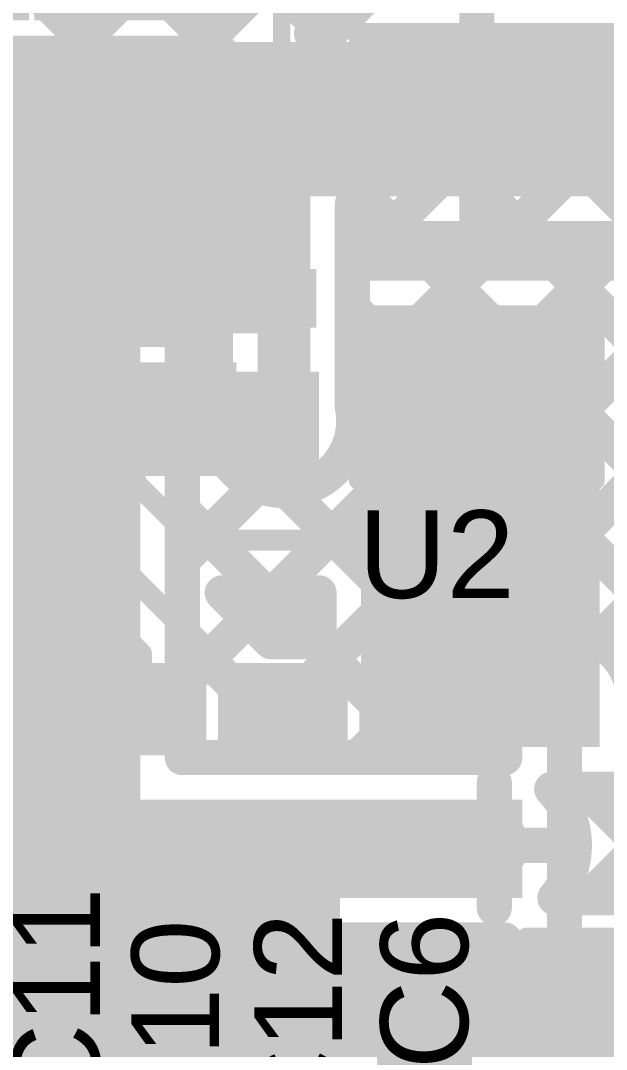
# Model space of a CAD drawing. Header units: millimetres. Extents: x 0.01 to 1.77, y 0.01 to 0.78.
# Drawn here: x 1.0619 to 1.229, y 0.1888 to 0.4821 of the extents above; entities that cross this region are included whole.
import ezdxf

# ---------------------------------------------------------------- set-up
doc = ezdxf.new("R2010")
doc.units = ezdxf.units.MM
doc.header["$MEASUREMENT"] = 0
for name, color, linetype in [('BottomLayer', 5, 'Continuous'), ('TopLayer', 1, 'Continuous'), ('TopOverlay', 2, 'Continuous'), ('TopPaste', 8, 'Continuous'), ('TopSolder', 216, 'Continuous'), ('ViaHoleLayer', 16, 'Continuous')]:
    doc.layers.add(name, color=color, linetype=linetype)
doc.styles.add('Arial', font='', dxfattribs={"height": 0.2})
doc.styles.get('Arial').set_extended_font_data('Arial')

# ---------------------------------------------------------------- blocks, each defined once
blk = doc.blocks.new('20QFN_2')
at = {"layer": 'TopLayer'}
for points in [[(-0.03287, 0.09685), (-0.02421, 0.09685), (-0.02421, 0.07244), (-0.03287, 0.07244)], [(0.02618, 0.09685), (0.03484, 0.09685), (0.03484, 0.07244), (0.02618, 0.07244)], [(-0.07717, 0.07402), (-0.05276, 0.07402), (-0.05276, 0.06378), (-0.07717, 0.06378)], [(0.05276, 0.07402), (0.07717, 0.07402), (0.07717, 0.06378), (0.05276, 0.06378)], [(-0.04035, 0.06004), (0.04035, 0.06004), (0.04035, -0.06004), (-0.04035, -0.06004)], [(-0.07717, 0.05433), (-0.05276, 0.05433), (-0.05276, 0.04409), (-0.07717, 0.04409)], [(0.05276, 0.05433), (0.07717, 0.05433), (0.07717, 0.04409), (0.05276, 0.04409)], [(-0.07717, 0.03465), (-0.05276, 0.03465), (-0.05276, 0.02441), (-0.07717, 0.02441)], [(0.05276, 0.03465), (0.07717, 0.03465), (0.07717, 0.02441), (0.05276, 0.02441)], [(-0.07717, 0.01496), (-0.05276, 0.01496), (-0.05276, 0.00472), (-0.07717, 0.00472)], [(0.05276, 0.01496), (0.07717, 0.01496), (0.07717, 0.00472), (0.05276, 0.00472)], [(-0.07717, -0.00472), (-0.05276, -0.00472), (-0.05276, -0.01496), (-0.07717, -0.01496)], [(0.05276, -0.00472), (0.07717, -0.00472), (0.07717, -0.01496), (0.05276, -0.01496)], [(-0.07717, -0.02441), (-0.05276, -0.02441), (-0.05276, -0.03465), (-0.07717, -0.03465)], [(0.05276, -0.02441), (0.07717, -0.02441), (0.07717, -0.03465), (0.05276, -0.03465)], [(-0.07717, -0.04409), (-0.05276, -0.04409), (-0.05276, -0.05433), (-0.07717, -0.05433)], [(0.05276, -0.04409), (0.07717, -0.04409), (0.07717, -0.05433), (0.05276, -0.05433)], [(-0.07717, -0.06378), (-0.05276, -0.06378), (-0.05276, -0.07402), (-0.07717, -0.07402)], [(0.05276, -0.06378), (0.07717, -0.06378), (0.07717, -0.07402), (0.05276, -0.07402)], [(-0.03287, -0.07244), (-0.02421, -0.07244), (-0.02421, -0.09685), (-0.03287, -0.09685)], [(0.02618, -0.07244), (0.03484, -0.07244), (0.03484, -0.09685), (0.02618, -0.09685)]]:
    blk.add_hatch(color=1, dxfattribs=at).paths.add_polyline_path(points)
at = {"layer": 'TopPaste'}
for points in [[(-0.03287, 0.09685), (-0.02421, 0.09685), (-0.02421, 0.07244), (-0.03287, 0.07244)], [(0.02618, 0.09685), (0.03484, 0.09685), (0.03484, 0.07244), (0.02618, 0.07244)], [(-0.07717, 0.07402), (-0.05276, 0.07402), (-0.05276, 0.06378), (-0.07717, 0.06378)], [(0.05276, 0.07402), (0.07717, 0.07402), (0.07717, 0.06378), (0.05276, 0.06378)], [(-0.04035, 0.06004), (0.04035, 0.06004), (0.04035, -0.06004), (-0.04035, -0.06004)], [(-0.07717, 0.05433), (-0.05276, 0.05433), (-0.05276, 0.04409), (-0.07717, 0.04409)], [(0.05276, 0.05433), (0.07717, 0.05433), (0.07717, 0.04409), (0.05276, 0.04409)], [(-0.07717, 0.03465), (-0.05276, 0.03465), (-0.05276, 0.02441), (-0.07717, 0.02441)], [(0.05276, 0.03465), (0.07717, 0.03465), (0.07717, 0.02441), (0.05276, 0.02441)], [(-0.07717, 0.01496), (-0.05276, 0.01496), (-0.05276, 0.00472), (-0.07717, 0.00472)], [(0.05276, 0.01496), (0.07717, 0.01496), (0.07717, 0.00472), (0.05276, 0.00472)], [(-0.07717, -0.00472), (-0.05276, -0.00472), (-0.05276, -0.01496), (-0.07717, -0.01496)], [(0.05276, -0.00472), (0.07717, -0.00472), (0.07717, -0.01496), (0.05276, -0.01496)], [(-0.07717, -0.02441), (-0.05276, -0.02441), (-0.05276, -0.03465), (-0.07717, -0.03465)], [(0.05276, -0.02441), (0.07717, -0.02441), (0.07717, -0.03465), (0.05276, -0.03465)], [(-0.07717, -0.04409), (-0.05276, -0.04409), (-0.05276, -0.05433), (-0.07717, -0.05433)], [(0.05276, -0.04409), (0.07717, -0.04409), (0.07717, -0.05433), (0.05276, -0.05433)], [(-0.07717, -0.06378), (-0.05276, -0.06378), (-0.05276, -0.07402), (-0.07717, -0.07402)], [(0.05276, -0.06378), (0.07717, -0.06378), (0.07717, -0.07402), (0.05276, -0.07402)], [(-0.03287, -0.07244), (-0.02421, -0.07244), (-0.02421, -0.09685), (-0.03287, -0.09685)], [(0.02618, -0.07244), (0.03484, -0.07244), (0.03484, -0.09685), (0.02618, -0.09685)]]:
    blk.add_hatch(color=8, dxfattribs=at).paths.add_polyline_path(points)
at = {"layer": 'TopSolder'}
for points in [[(-0.03687, 0.10085), (-0.02021, 0.10085), (-0.02021, 0.06844), (-0.03687, 0.06844)], [(0.02218, 0.10085), (0.03884, 0.10085), (0.03884, 0.06844), (0.02218, 0.06844)], [(-0.08117, 0.07802), (-0.04876, 0.07802), (-0.04876, 0.05978), (-0.08117, 0.05978)], [(0.04876, 0.07802), (0.08117, 0.07802), (0.08117, 0.05978), (0.04876, 0.05978)], [(-0.04435, 0.06404), (0.04435, 0.06404), (0.04435, -0.06404), (-0.04435, -0.06404)], [(-0.08117, 0.05833), (-0.04876, 0.05833), (-0.04876, 0.04009), (-0.08117, 0.04009)], [(0.04876, 0.05833), (0.08117, 0.05833), (0.08117, 0.04009), (0.04876, 0.04009)], [(-0.08117, 0.03865), (-0.04876, 0.03865), (-0.04876, 0.02041), (-0.08117, 0.02041)], [(0.04876, 0.03865), (0.08117, 0.03865), (0.08117, 0.02041), (0.04876, 0.02041)], [(-0.08117, 0.01896), (-0.04876, 0.01896), (-0.04876, 0.00072), (-0.08117, 0.00072)], [(0.04876, 0.01896), (0.08117, 0.01896), (0.08117, 0.00072), (0.04876, 0.00072)], [(-0.08117, -0.00072), (-0.04876, -0.00072), (-0.04876, -0.01896), (-0.08117, -0.01896)], [(0.04876, -0.00072), (0.08117, -0.00072), (0.08117, -0.01896), (0.04876, -0.01896)], [(-0.08117, -0.02041), (-0.04876, -0.02041), (-0.04876, -0.03865), (-0.08117, -0.03865)], [(0.04876, -0.02041), (0.08117, -0.02041), (0.08117, -0.03865), (0.04876, -0.03865)], [(-0.08117, -0.04009), (-0.04876, -0.04009), (-0.04876, -0.05833), (-0.08117, -0.05833)], [(0.04876, -0.04009), (0.08117, -0.04009), (0.08117, -0.05833), (0.04876, -0.05833)], [(-0.08117, -0.05978), (-0.04876, -0.05978), (-0.04876, -0.07802), (-0.08117, -0.07802)], [(0.04876, -0.05978), (0.08117, -0.05978), (0.08117, -0.07802), (0.04876, -0.07802)], [(-0.03687, -0.06844), (-0.02021, -0.06844), (-0.02021, -0.10085), (-0.03687, -0.10085)], [(0.02218, -0.06844), (0.03884, -0.06844), (0.03884, -0.10085), (0.02218, -0.10085)]]:
    blk.add_hatch(color=216, dxfattribs=at).paths.add_polyline_path(points)
at = {"layer": 'TopOverlay'}
for points, const_width in [([(-0.042, 0.1, 1), (-0.048, 0.1, 1)], 0.005), ([(-0.04925, 0.1, 1), (-0.04675, 0.1, 1)], 0.0025), ([(-0.04325, 0.1, 1), (-0.04075, 0.1, 1)], 0.0025), ([(-0.07125, 0.091, 1), (-0.06875, 0.091, 1)], 0.0025), ([(-0.07125, 0.091, 1), (-0.06875, 0.091, 1)], 0.0025), ([(-0.04325, 0.091, 1), (-0.04075, 0.091, 1)], 0.0025), ([(0.04275, 0.091, 1), (0.04525, 0.091, 1)], 0.0025), ([(0.07075, 0.091, 1), (0.07325, 0.091, 1)], 0.0025), ([(0.07075, 0.091, 1), (0.07325, 0.091, 1)], 0.0025), ([(-0.07125, 0.082, 1), (-0.06875, 0.082, 1)], 0.0025), ([(0.07075, 0.082, 1), (0.07325, 0.082, 1)], 0.0025), ([(-0.07125, -0.082, 1), (-0.06875, -0.082, 1)], 0.0025), ([(0.07075, -0.082, 1), (0.07325, -0.082, 1)], 0.0025), ([(-0.07125, -0.091, 1), (-0.06875, -0.091, 1)], 0.0025), ([(-0.07125, -0.091, 1), (-0.06875, -0.091, 1)], 0.0025), ([(-0.04325, -0.091, 1), (-0.04075, -0.091, 1)], 0.0025), ([(0.04275, -0.091, 1), (0.04525, -0.091, 1)], 0.0025), ([(0.07075, -0.091, 1), (0.07325, -0.091, 1)], 0.0025), ([(0.07075, -0.091, 1), (0.07325, -0.091, 1)], 0.0025)]:
    blk.add_lwpolyline(points, format="xyb", close=True, dxfattribs=dict(at, const_width=const_width))
at = {"layer": 'TopOverlay', "const_width": 0.005}
for points in [[(-0.042, 0.091), (-0.07, 0.091)], [(-0.07, 0.082), (-0.07, 0.091)], [(0.072, 0.091), (0.044, 0.091)], [(0.072, 0.082), (0.072, 0.091)], [(-0.07, -0.091), (-0.07, -0.082)], [(0.072, -0.091), (0.072, -0.082)], [(-0.042, -0.091), (-0.07, -0.091)], [(0.072, -0.091), (0.044, -0.091)]]:
    blk.add_lwpolyline(points, dxfattribs=at)
blk = doc.blocks.new('C___0603_41')
at = {"layer": 'TopLayer'}
for points in [[(-0.015, 0.0175), (-0.015, -0.0175), (-0.045, -0.0175), (-0.045, 0.0175)], [(0.045, 0.0175), (0.045, -0.0175), (0.015, -0.0175), (0.015, 0.0175)]]:
    blk.add_hatch(color=1, dxfattribs=at).paths.add_polyline_path(points)
at = {"layer": 'TopPaste'}
for points in [[(-0.015, 0.0175), (-0.015, -0.0175), (-0.045, -0.0175), (-0.045, 0.0175)], [(0.045, 0.0175), (0.045, -0.0175), (0.015, -0.0175), (0.015, 0.0175)]]:
    blk.add_hatch(color=8, dxfattribs=at).paths.add_polyline_path(points)
at = {"layer": 'TopSolder'}
for points in [[(-0.01264, 0.01986), (-0.01264, -0.01986), (-0.04736, -0.01986), (-0.04736, 0.01986)], [(0.04736, 0.01986), (0.04736, -0.01986), (0.01264, -0.01986), (0.01264, 0.01986)]]:
    blk.add_hatch(color=216, dxfattribs=at).paths.add_polyline_path(points)
at = {"layer": 'TopOverlay', "const_width": 0.005}
for points in [[(-0.049, 0.021), (-0.018, 0.021)], [(-0.049, -0.021), (-0.049, 0.021)], [(0.018, 0.021), (0.049, 0.021)], [(0.049, -0.021), (0.049, 0.021)], [(-0.049, -0.021), (-0.018, -0.021)], [(0.018, -0.021), (0.049, -0.021)]]:
    blk.add_lwpolyline(points, dxfattribs=at)
at = {"layer": 'TopOverlay', "const_width": 0.0025}
for points in [[(-0.05025, 0.021, 1), (-0.04775, 0.021, 1)], [(-0.05025, 0.021, 1), (-0.04775, 0.021, 1)], [(-0.01925, 0.021, 1), (-0.01675, 0.021, 1)], [(0.01675, 0.021, 1), (0.01925, 0.021, 1)], [(0.04775, 0.021, 1), (0.05025, 0.021, 1)], [(0.04775, 0.021, 1), (0.05025, 0.021, 1)], [(-0.05025, -0.021, 1), (-0.04775, -0.021, 1)], [(-0.05025, -0.021, 1), (-0.04775, -0.021, 1)], [(-0.01925, -0.021, 1), (-0.01675, -0.021, 1)], [(0.01675, -0.021, 1), (0.01925, -0.021, 1)], [(0.04775, -0.021, 1), (0.05025, -0.021, 1)], [(0.04775, -0.021, 1), (0.05025, -0.021, 1)]]:
    blk.add_lwpolyline(points, format="xyb", close=True, dxfattribs=at)
blk = doc.blocks.new('C__0402_50')
at = {"layer": 'TopLayer'}
for points in [[(-0.0275, -0.0125), (-0.0275, 0.0125), (-0.0095, 0.0125), (-0.0095, -0.0125)], [(0.0095, -0.0125), (0.0095, 0.0125), (0.0275, 0.0125), (0.0275, -0.0125)]]:
    blk.add_hatch(color=1, dxfattribs=at).paths.add_polyline_path(points)
at = {"layer": 'TopPaste'}
for points in [[(-0.0275, -0.0125), (-0.0275, 0.0125), (-0.0095, 0.0125), (-0.0095, -0.0125)], [(0.0095, -0.0125), (0.0095, 0.0125), (0.0275, 0.0125), (0.0275, -0.0125)]]:
    blk.add_hatch(color=8, dxfattribs=at).paths.add_polyline_path(points)
at = {"layer": 'TopSolder'}
for points in [[(-0.02986, -0.01486), (-0.02986, 0.01486), (-0.00714, 0.01486), (-0.00714, -0.01486)], [(0.00714, -0.01486), (0.00714, 0.01486), (0.02986, 0.01486), (0.02986, -0.01486)]]:
    blk.add_hatch(color=216, dxfattribs=at).paths.add_polyline_path(points)
at = {"layer": 'TopOverlay', "const_width": 0.005}
for points in [[(-0.031, 0.016), (-0.011, 0.016)], [(-0.031, 0.016), (-0.031, -0.016)], [(0.011, 0.016), (0.031, 0.016)], [(0.031, 0.016), (0.031, -0.016)], [(-0.031, -0.016), (-0.011, -0.016)], [(0.011, -0.016), (0.031, -0.016)]]:
    blk.add_lwpolyline(points, dxfattribs=at)
at = {"layer": 'TopOverlay', "const_width": 0.0025}
for points in [[(-0.03225, 0.016, 1), (-0.02975, 0.016, 1)], [(-0.03225, 0.016, 1), (-0.02975, 0.016, 1)], [(-0.01225, 0.016, 1), (-0.00975, 0.016, 1)], [(0.00975, 0.016, 1), (0.01225, 0.016, 1)], [(0.02975, 0.016, 1), (0.03225, 0.016, 1)], [(0.02975, 0.016, 1), (0.03225, 0.016, 1)], [(-0.03225, -0.016, 1), (-0.02975, -0.016, 1)], [(-0.03225, -0.016, 1), (-0.02975, -0.016, 1)], [(-0.01225, -0.016, 1), (-0.00975, -0.016, 1)], [(0.00975, -0.016, 1), (0.01225, -0.016, 1)], [(0.02975, -0.016, 1), (0.03225, -0.016, 1)], [(0.02975, -0.016, 1), (0.03225, -0.016, 1)]]:
    blk.add_lwpolyline(points, format="xyb", close=True, dxfattribs=at)
blk = doc.blocks.new('C__0402_51')
at = {"layer": 'TopLayer'}
for points in [[(-0.0275, -0.0125), (-0.0275, 0.0125), (-0.0095, 0.0125), (-0.0095, -0.0125)], [(0.0095, -0.0125), (0.0095, 0.0125), (0.0275, 0.0125), (0.0275, -0.0125)]]:
    blk.add_hatch(color=1, dxfattribs=at).paths.add_polyline_path(points)
at = {"layer": 'TopPaste'}
for points in [[(-0.0275, -0.0125), (-0.0275, 0.0125), (-0.0095, 0.0125), (-0.0095, -0.0125)], [(0.0095, -0.0125), (0.0095, 0.0125), (0.0275, 0.0125), (0.0275, -0.0125)]]:
    blk.add_hatch(color=8, dxfattribs=at).paths.add_polyline_path(points)
at = {"layer": 'TopSolder'}
for points in [[(-0.02986, -0.01486), (-0.02986, 0.01486), (-0.00714, 0.01486), (-0.00714, -0.01486)], [(0.00714, -0.01486), (0.00714, 0.01486), (0.02986, 0.01486), (0.02986, -0.01486)]]:
    blk.add_hatch(color=216, dxfattribs=at).paths.add_polyline_path(points)
at = {"layer": 'TopOverlay', "const_width": 0.005}
for points in [[(-0.031, 0.016), (-0.011, 0.016)], [(-0.031, 0.016), (-0.031, -0.016)], [(0.011, 0.016), (0.031, 0.016)], [(0.031, 0.016), (0.031, -0.016)], [(-0.031, -0.016), (-0.011, -0.016)], [(0.011, -0.016), (0.031, -0.016)]]:
    blk.add_lwpolyline(points, dxfattribs=at)
at = {"layer": 'TopOverlay', "const_width": 0.0025}
for points in [[(-0.03225, 0.016, 1), (-0.02975, 0.016, 1)], [(-0.03225, 0.016, 1), (-0.02975, 0.016, 1)], [(-0.01225, 0.016, 1), (-0.00975, 0.016, 1)], [(0.00975, 0.016, 1), (0.01225, 0.016, 1)], [(0.02975, 0.016, 1), (0.03225, 0.016, 1)], [(0.02975, 0.016, 1), (0.03225, 0.016, 1)], [(-0.03225, -0.016, 1), (-0.02975, -0.016, 1)], [(-0.03225, -0.016, 1), (-0.02975, -0.016, 1)], [(-0.01225, -0.016, 1), (-0.00975, -0.016, 1)], [(0.00975, -0.016, 1), (0.01225, -0.016, 1)], [(0.02975, -0.016, 1), (0.03225, -0.016, 1)], [(0.02975, -0.016, 1), (0.03225, -0.016, 1)]]:
    blk.add_lwpolyline(points, format="xyb", close=True, dxfattribs=at)
blk = doc.blocks.new('C__0402_52')
at = {"layer": 'TopLayer'}
for points in [[(-0.0275, -0.0125), (-0.0275, 0.0125), (-0.0095, 0.0125), (-0.0095, -0.0125)], [(0.0095, -0.0125), (0.0095, 0.0125), (0.0275, 0.0125), (0.0275, -0.0125)]]:
    blk.add_hatch(color=1, dxfattribs=at).paths.add_polyline_path(points)
at = {"layer": 'TopPaste'}
for points in [[(-0.0275, -0.0125), (-0.0275, 0.0125), (-0.0095, 0.0125), (-0.0095, -0.0125)], [(0.0095, -0.0125), (0.0095, 0.0125), (0.0275, 0.0125), (0.0275, -0.0125)]]:
    blk.add_hatch(color=8, dxfattribs=at).paths.add_polyline_path(points)
at = {"layer": 'TopSolder'}
for points in [[(-0.02986, -0.01486), (-0.02986, 0.01486), (-0.00714, 0.01486), (-0.00714, -0.01486)], [(0.00714, -0.01486), (0.00714, 0.01486), (0.02986, 0.01486), (0.02986, -0.01486)]]:
    blk.add_hatch(color=216, dxfattribs=at).paths.add_polyline_path(points)
at = {"layer": 'TopOverlay', "const_width": 0.005}
for points in [[(-0.031, 0.016), (-0.011, 0.016)], [(-0.031, 0.016), (-0.031, -0.016)], [(0.011, 0.016), (0.031, 0.016)], [(0.031, 0.016), (0.031, -0.016)], [(-0.031, -0.016), (-0.011, -0.016)], [(0.011, -0.016), (0.031, -0.016)]]:
    blk.add_lwpolyline(points, dxfattribs=at)
at = {"layer": 'TopOverlay', "const_width": 0.0025}
for points in [[(-0.03225, 0.016, 1), (-0.02975, 0.016, 1)], [(-0.03225, 0.016, 1), (-0.02975, 0.016, 1)], [(-0.01225, 0.016, 1), (-0.00975, 0.016, 1)], [(0.00975, 0.016, 1), (0.01225, 0.016, 1)], [(0.02975, 0.016, 1), (0.03225, 0.016, 1)], [(0.02975, 0.016, 1), (0.03225, 0.016, 1)], [(-0.03225, -0.016, 1), (-0.02975, -0.016, 1)], [(-0.03225, -0.016, 1), (-0.02975, -0.016, 1)], [(-0.01225, -0.016, 1), (-0.00975, -0.016, 1)], [(0.00975, -0.016, 1), (0.01225, -0.016, 1)], [(0.02975, -0.016, 1), (0.03225, -0.016, 1)], [(0.02975, -0.016, 1), (0.03225, -0.016, 1)]]:
    blk.add_lwpolyline(points, format="xyb", close=True, dxfattribs=at)
blk = doc.blocks.new('C__0805_54')
at = {"layer": 'TopLayer'}
for points in [[(-0.06, 0.03), (-0.02, 0.03), (-0.02, -0.03), (-0.06, -0.03)], [(0.02, 0.03), (0.06, 0.03), (0.06, -0.03), (0.02, -0.03)]]:
    blk.add_hatch(color=1, dxfattribs=at).paths.add_polyline_path(points)
at = {"layer": 'TopPaste'}
for points in [[(-0.06, 0.03), (-0.02, 0.03), (-0.02, -0.03), (-0.06, -0.03)], [(0.02, 0.03), (0.06, 0.03), (0.06, -0.03), (0.02, -0.03)]]:
    blk.add_hatch(color=8, dxfattribs=at).paths.add_polyline_path(points)
at = {"layer": 'TopSolder'}
for points in [[(-0.06276, 0.03276), (-0.01724, 0.03276), (-0.01724, -0.03276), (-0.06276, -0.03276)], [(0.01724, 0.03276), (0.06276, 0.03276), (0.06276, -0.03276), (0.01724, -0.03276)]]:
    blk.add_hatch(color=216, dxfattribs=at).paths.add_polyline_path(points)
at = {"layer": 'TopOverlay', "const_width": 0.005}
for points in [[(-0.064, 0.034), (-0.024, 0.034)], [(-0.064, 0.034), (-0.064, -0.034)], [(0.024, 0.034), (0.064, 0.034)], [(0.064, 0.034), (0.064, -0.034)], [(-0.064, -0.034), (-0.024, -0.034)], [(0.024, -0.034), (0.064, -0.034)]]:
    blk.add_lwpolyline(points, dxfattribs=at)
at = {"layer": 'TopOverlay', "const_width": 0.0025}
for points in [[(-0.06525, 0.034, 1), (-0.06275, 0.034, 1)], [(-0.06525, 0.034, 1), (-0.06275, 0.034, 1)], [(-0.02525, 0.034, 1), (-0.02275, 0.034, 1)], [(0.02275, 0.034, 1), (0.02525, 0.034, 1)], [(0.06275, 0.034, 1), (0.06525, 0.034, 1)], [(0.06275, 0.034, 1), (0.06525, 0.034, 1)], [(-0.06525, -0.034, 1), (-0.06275, -0.034, 1)], [(-0.06525, -0.034, 1), (-0.06275, -0.034, 1)], [(-0.02525, -0.034, 1), (-0.02275, -0.034, 1)], [(0.02275, -0.034, 1), (0.02525, -0.034, 1)], [(0.06275, -0.034, 1), (0.06525, -0.034, 1)], [(0.06275, -0.034, 1), (0.06525, -0.034, 1)]]:
    blk.add_lwpolyline(points, format="xyb", close=True, dxfattribs=at)
blk = doc.blocks.new('C__0402_56')
at = {"layer": 'TopLayer'}
for points in [[(-0.0275, -0.0125), (-0.0275, 0.0125), (-0.0095, 0.0125), (-0.0095, -0.0125)], [(0.0095, -0.0125), (0.0095, 0.0125), (0.0275, 0.0125), (0.0275, -0.0125)]]:
    blk.add_hatch(color=1, dxfattribs=at).paths.add_polyline_path(points)
at = {"layer": 'TopPaste'}
for points in [[(-0.0275, -0.0125), (-0.0275, 0.0125), (-0.0095, 0.0125), (-0.0095, -0.0125)], [(0.0095, -0.0125), (0.0095, 0.0125), (0.0275, 0.0125), (0.0275, -0.0125)]]:
    blk.add_hatch(color=8, dxfattribs=at).paths.add_polyline_path(points)
at = {"layer": 'TopSolder'}
for points in [[(-0.02986, -0.01486), (-0.02986, 0.01486), (-0.00714, 0.01486), (-0.00714, -0.01486)], [(0.00714, -0.01486), (0.00714, 0.01486), (0.02986, 0.01486), (0.02986, -0.01486)]]:
    blk.add_hatch(color=216, dxfattribs=at).paths.add_polyline_path(points)
at = {"layer": 'TopOverlay', "const_width": 0.005}
for points in [[(-0.011, 0.016), (-0.031, 0.016)], [(-0.031, -0.016), (-0.031, 0.016)], [(0.031, 0.016), (0.011, 0.016)], [(0.031, -0.016), (0.031, 0.016)], [(-0.011, -0.016), (-0.031, -0.016)], [(0.031, -0.016), (0.011, -0.016)]]:
    blk.add_lwpolyline(points, dxfattribs=at)
at = {"layer": 'TopOverlay', "const_width": 0.0025}
for points in [[(-0.03225, 0.016, 1), (-0.02975, 0.016, 1)], [(-0.03225, 0.016, 1), (-0.02975, 0.016, 1)], [(-0.01225, 0.016, 1), (-0.00975, 0.016, 1)], [(0.00975, 0.016, 1), (0.01225, 0.016, 1)], [(0.02975, 0.016, 1), (0.03225, 0.016, 1)], [(0.02975, 0.016, 1), (0.03225, 0.016, 1)], [(-0.03225, -0.016, 1), (-0.02975, -0.016, 1)], [(-0.03225, -0.016, 1), (-0.02975, -0.016, 1)], [(-0.01225, -0.016, 1), (-0.00975, -0.016, 1)], [(0.00975, -0.016, 1), (0.01225, -0.016, 1)], [(0.02975, -0.016, 1), (0.03225, -0.016, 1)], [(0.02975, -0.016, 1), (0.03225, -0.016, 1)]]:
    blk.add_lwpolyline(points, format="xyb", close=True, dxfattribs=at)

msp = doc.modelspace()

# ---------------------------------------------------------------- hatches: boundary and pattern name
at = {"layer": 'BottomLayer'}
h = msp.add_hatch(color=5, dxfattribs=at)
edge = h.paths.add_edge_path()
edge.add_arc((1.076, 0.419), 0.01181, 0, 360)
h = msp.add_hatch(color=5, dxfattribs=at)
edge = h.paths.add_edge_path()
edge.add_arc((1.137, 0.368), 0.00787, 0, 360)
h = msp.add_hatch(color=5, dxfattribs=at)
edge = h.paths.add_edge_path()
edge.add_arc((1.217, 0.288), 0.00787, 0, 360)
msp.add_hatch(color=5, dxfattribs=at).paths.add_polyline_path([(0.986, 0.232), (1.205, 0.232), (1.205, 0.26), (0.986, 0.26)])
h = msp.add_hatch(color=5, dxfattribs=at)
edge = h.paths.add_edge_path()
edge.add_arc((1.197, 0.247), 0.00787, 0, 360)
at = {"layer": 'TopLayer'}
for points in [[(0.941, 0.393), (1.144, 0.393), (1.144, 0.476), (0.941, 0.476)], [(1.135, 0.432), (1.232, 0.432), (1.232, 0.476), (1.135, 0.476)], [(1.159, 0.275), (1.227, 0.275), (1.227, 0.401), (1.159, 0.401)], [(1.109, 0.353), (1.147, 0.353), (1.147, 0.382), (1.109, 0.382)], [(1.153, 0.161), (1.153, 0.26), (1.04167, 0.26), (1.04167, 0.161)], [(1.161, 0.237), (1.178, 0.237), (1.178, 0.257), (1.161, 0.257)], [(1.147, 0.161), (1.243, 0.161), (1.243, 0.22), (1.147, 0.22)]]:
    msp.add_hatch(color=1, dxfattribs=at).paths.add_polyline_path(points)
h = msp.add_hatch(color=1, dxfattribs=at)
edge = h.paths.add_edge_path()
edge.add_arc((1.076, 0.419), 0.01181, 0, 360)
h = msp.add_hatch(color=1, dxfattribs=at)
edge = h.paths.add_edge_path()
edge.add_arc((1.137, 0.368), 0.00787, 0, 360)
h = msp.add_hatch(color=1, dxfattribs=at)
edge = h.paths.add_edge_path()
edge.add_arc((1.217, 0.288), 0.00787, 0, 360)
h = msp.add_hatch(color=1, dxfattribs=at)
edge = h.paths.add_edge_path()
edge.add_arc((1.197, 0.247), 0.00787, 0, 360)
at = {"layer": 'ViaHoleLayer'}
h = msp.add_hatch(color=16, dxfattribs=at)
edge = h.paths.add_edge_path()
edge.add_arc((1.076, 0.419), 0.00591, 0, 360)
h = msp.add_hatch(color=16, dxfattribs=at)
edge = h.paths.add_edge_path()
edge.add_arc((1.137, 0.368), 0.00591, 0, 360)
h = msp.add_hatch(color=16, dxfattribs=at)
edge = h.paths.add_edge_path()
edge.add_arc((1.217, 0.288), 0.00591, 0, 360)
h = msp.add_hatch(color=16, dxfattribs=at)
edge = h.paths.add_edge_path()
edge.add_arc((1.197, 0.247), 0.00591, 0, 360)

# ---------------------------------------------------------------- linework, layer by layer
at = {"layer": 'BottomLayer'}
for points, const_width in [([(0.97069, 0.55063), (1.07075, 0.45057)], 0.01), ([(0.78024, 0.1772), (1.13205, 0.529)], 0.01), ([(1.02768, 0.529), (1.11753, 0.43914)], 0.01), ([(1.06303, 0.529), (1.13173, 0.4603)], 0.01), ([(1.08733, 0.44893), (1.16738, 0.52898)], 0.01), ([(1.09839, 0.529), (1.1494, 0.47798)], 0.01), ([(1.12321, 0.45179), (1.15921, 0.48779)], 0.01), ([(1.137, 0.438), (1.173, 0.474)], 0.015), ([(1.173, 0.474), (1.271, 0.474)], 0.015), ([(1.1565, 0.42992), (1.18108, 0.4545)], 0.01), ([(1.1565, 0.41203), (1.19897, 0.4545)], 0.01), ([(1.1565, 0.37668), (1.23432, 0.4545)], 0.01), ([(1.18108, 0.4545), (1.24634, 0.4545)], 0.01), ([(1.20824, 0.4545), (1.24721, 0.41553)], 0.01), ([(1.17698, 0.4504), (1.24147, 0.38591)], 0.01), ([(1.1054, 0.43164), (1.11883, 0.44507)], 0.01), ([(1.108, 0.29282), (1.25689, 0.44171)], 0.01), ([(1.1175, 0.37184), (1.1175, 0.438)], 0.01), ([(1.137, 0.368), (1.137, 0.438)], 0.015), ([(1.076, 0.252), (1.076, 0.419)], 0.04), ([(1.1593, 0.43273), (1.24147, 0.35056)], 0.01), ([(1.1565, 0.37184), (1.1565, 0.42992)], 0.01), ([(1.108, 0.272), (1.108, 0.419)], 0.01), ([(1.108, 0.41332), (1.1175, 0.40382)], 0.01), ([(1.108, 0.39889), (1.1175, 0.40839)], 0.01), ([(1.1565, 0.40018), (1.318, 0.23868)], 0.01), ([(1.12253, 0.272), (1.24147, 0.39094)], 0.01), ([(1.108, 0.37797), (1.11714, 0.36882)], 0.01), ([(1.108, 0.36353), (1.1175, 0.37303)], 0.01), ([(1.1566, 0.36472), (1.21372, 0.3076)], 0.01), ([(1.15789, 0.272), (1.24147, 0.35558)], 0.01), ([(1.108, 0.32818), (1.12944, 0.34962)], 0.01), ([(1.13782, 0.34814), (1.19714, 0.28882)], 0.01), ([(1.108, 0.34261), (1.17861, 0.272)], 0.01), ([(1.22663, 0.30539), (1.25372, 0.33247)], 0.01), ([(1.108, 0.30725), (1.14325, 0.272)], 0.01), ([(1.217, 0.199), (1.217, 0.288)], 0.01), ([(1.19324, 0.272), (1.19961, 0.27837)], 0.01), ([(1.2, 0.272), (1.2, 0.27771)], 0.01), ([(1.108, 0.272), (1.2, 0.272)], 0.01), ([(1.197, 0.247), (1.197, 0.26487)], 0.01), ([(1.197, 0.22913), (1.197, 0.247)], 0.01), ([(0.974, 0.22), (1.076, 0.22)], 0.01), ([(1.04453, 0.194), (1.07053, 0.22)], 0.01), ([(1.05383, 0.22), (1.07983, 0.194)], 0.01), ([(1.076, 0.22), (1.2, 0.22)], 0.01), ([(1.07989, 0.194), (1.10589, 0.22)], 0.01), ([(1.08919, 0.22), (1.11519, 0.194)], 0.01), ([(1.11524, 0.194), (1.14124, 0.22)], 0.01), ([(1.12454, 0.22), (1.15054, 0.194)], 0.01), ([(1.1506, 0.194), (1.1766, 0.22)], 0.01), ([(1.1599, 0.22), (1.1859, 0.194)], 0.01), ([(1.19525, 0.22), (1.2, 0.21525)], 0.01), ([(1.2, 0.20604), (1.2, 0.22)], 0.01), ([(1.18595, 0.194), (1.2, 0.20805)], 0.01), ([(1.18796, 0.194), (1.2, 0.20604)], 0.01), ([(1.195, 0.177), (1.217, 0.199)], 0.01), ([(0.98567, 0.194), (1.18796, 0.194)], 0.01)]:
    msp.add_lwpolyline(points, dxfattribs=dict(at, const_width=const_width))
for points, const_width in [([(1.1469, 0.47798, 1), (1.1519, 0.47798, 1)], 0.005), ([(1.16925, 0.474, 1), (1.17675, 0.474, 1)], 0.0075), ([(1.16925, 0.474, 1), (1.17675, 0.474, 1)], 0.0075), ([(1.12923, 0.4603, 1), (1.13423, 0.4603, 1)], 0.005), ([(1.17858, 0.4545, 1), (1.18358, 0.4545, 1)], 0.005), ([(1.17858, 0.4545, 1), (1.18358, 0.4545, 1)], 0.005), ([(1.19647, 0.4545, 1), (1.20147, 0.4545, 1)], 0.005), ([(1.20574, 0.4545, 1), (1.21074, 0.4545, 1)], 0.005), ([(1.06825, 0.45057, 1), (1.07325, 0.45057, 1)], 0.005), ([(1.12071, 0.45179, 1), (1.12571, 0.45179, 1)], 0.005), ([(1.12071, 0.45179, 1), (1.12571, 0.45179, 1)], 0.005), ([(1.12071, 0.45179, 1), (1.12571, 0.45179, 1)], 0.005), ([(1.17448, 0.4504, 1), (1.17948, 0.4504, 1)], 0.005), ([(1.08483, 0.44893, 1), (1.08983, 0.44893, 1)], 0.005), ([(1.11633, 0.44507, 1), (1.12133, 0.44507, 1)], 0.005), ([(1.115, 0.438, 1), (1.12, 0.438, 1)], 0.005), ([(1.115, 0.438, 1), (1.12, 0.438, 1)], 0.005), ([(1.115, 0.438, 1), (1.12, 0.438, 1)], 0.005), ([(1.11503, 0.43914, 1), (1.12003, 0.43914, 1)], 0.005), ([(1.13325, 0.438, 1), (1.14075, 0.438, 1)], 0.0075), ([(1.13325, 0.438, 1), (1.14075, 0.438, 1)], 0.0075), ([(1.066, 0.419, 1), (1.086, 0.419, 1)], 0.02), ([(1.1568, 0.43273, 1), (1.1618, 0.43273, 1)], 0.005), ([(1.1029, 0.43164, 1), (1.1079, 0.43164, 1)], 0.005), ([(1.154, 0.42992, 1), (1.159, 0.42992, 1)], 0.005), ([(1.154, 0.42992, 1), (1.159, 0.42992, 1)], 0.005), ([(1.1055, 0.419, 1), (1.1105, 0.419, 1)], 0.005), ([(1.1055, 0.419, 1), (1.1105, 0.419, 1)], 0.005), ([(1.1055, 0.41332, 1), (1.1105, 0.41332, 1)], 0.005), ([(1.154, 0.41203, 1), (1.159, 0.41203, 1)], 0.005), ([(1.115, 0.40839, 1), (1.12, 0.40839, 1)], 0.005), ([(1.115, 0.40382, 1), (1.12, 0.40382, 1)], 0.005), ([(1.154, 0.40018, 1), (1.159, 0.40018, 1)], 0.005), ([(1.1055, 0.39889, 1), (1.1105, 0.39889, 1)], 0.005), ([(1.1055, 0.37797, 1), (1.1105, 0.37797, 1)], 0.005), ([(1.154, 0.37668, 1), (1.159, 0.37668, 1)], 0.005), ([(1.115, 0.37303, 1), (1.12, 0.37303, 1)], 0.005), ([(1.115, 0.37184, 1), (1.12, 0.37184, 1)], 0.005), ([(1.115, 0.37184, 1), (1.12, 0.37184, 1)], 0.005), ([(1.13325, 0.368, 1), (1.14075, 0.368, 1)], 0.0075), ([(1.154, 0.37184, 1), (1.159, 0.37184, 1)], 0.005), ([(1.154, 0.37184, 1), (1.159, 0.37184, 1)], 0.005), ([(1.11464, 0.36882, 1), (1.11964, 0.36882, 1)], 0.005), ([(1.15437, 0.368, 1), (1.15937, 0.368, 1)], 0.005), ([(1.15437, 0.368, 1), (1.15937, 0.368, 1)], 0.005), ([(1.1541, 0.36472, 1), (1.1591, 0.36472, 1)], 0.005), ([(1.1055, 0.36353, 1), (1.1105, 0.36353, 1)], 0.005), ([(1.12694, 0.34962, 1), (1.13194, 0.34962, 1)], 0.005), ([(1.13532, 0.34814, 1), (1.14032, 0.34814, 1)], 0.005), ([(1.1055, 0.34261, 1), (1.1105, 0.34261, 1)], 0.005), ([(1.1055, 0.32818, 1), (1.1105, 0.32818, 1)], 0.005), ([(1.1055, 0.30725, 1), (1.1105, 0.30725, 1)], 0.005), ([(1.21122, 0.3076, 1), (1.21622, 0.3076, 1)], 0.005), ([(1.22413, 0.30539, 1), (1.22913, 0.30539, 1)], 0.005), ([(1.1055, 0.29282, 1), (1.1105, 0.29282, 1)], 0.005), ([(1.19464, 0.28882, 1), (1.19964, 0.28882, 1)], 0.005), ([(1.2145, 0.288, 1), (1.2195, 0.288, 1)], 0.005), ([(1.19711, 0.27837, 1), (1.20211, 0.27837, 1)], 0.005), ([(1.1975, 0.27771, 1), (1.2025, 0.27771, 1)], 0.005), ([(1.1975, 0.27771, 1), (1.2025, 0.27771, 1)], 0.005), ([(1.1055, 0.272, 1), (1.1105, 0.272, 1)], 0.005), ([(1.1055, 0.272, 1), (1.1105, 0.272, 1)], 0.005), ([(1.12003, 0.272, 1), (1.12503, 0.272, 1)], 0.005), ([(1.14075, 0.272, 1), (1.14575, 0.272, 1)], 0.005), ([(1.15539, 0.272, 1), (1.16039, 0.272, 1)], 0.005), ([(1.17611, 0.272, 1), (1.18111, 0.272, 1)], 0.005), ([(1.19074, 0.272, 1), (1.19574, 0.272, 1)], 0.005), ([(1.1975, 0.272, 1), (1.2025, 0.272, 1)], 0.005), ([(1.1975, 0.272, 1), (1.2025, 0.272, 1)], 0.005), ([(1.066, 0.252, 1), (1.086, 0.252, 1)], 0.02), ([(1.1945, 0.26487, 1), (1.1995, 0.26487, 1)], 0.005), ([(1.1945, 0.247, 1), (1.1995, 0.247, 1)], 0.005), ([(1.1945, 0.247, 1), (1.1995, 0.247, 1)], 0.005), ([(1.1945, 0.22913, 1), (1.1995, 0.22913, 1)], 0.005), ([(1.06803, 0.22, 1), (1.07303, 0.22, 1)], 0.005), ([(1.0735, 0.22, 1), (1.0785, 0.22, 1)], 0.005), ([(1.0735, 0.22, 1), (1.0785, 0.22, 1)], 0.005), ([(1.08669, 0.22, 1), (1.09169, 0.22, 1)], 0.005), ([(1.10339, 0.22, 1), (1.10839, 0.22, 1)], 0.005), ([(1.12204, 0.22, 1), (1.12704, 0.22, 1)], 0.005), ([(1.13874, 0.22, 1), (1.14374, 0.22, 1)], 0.005), ([(1.1574, 0.22, 1), (1.1624, 0.22, 1)], 0.005), ([(1.1741, 0.22, 1), (1.1791, 0.22, 1)], 0.005), ([(1.19275, 0.22, 1), (1.19775, 0.22, 1)], 0.005), ([(1.1975, 0.22, 1), (1.2025, 0.22, 1)], 0.005), ([(1.1975, 0.22, 1), (1.2025, 0.22, 1)], 0.005), ([(1.1975, 0.21525, 1), (1.2025, 0.21525, 1)], 0.005), ([(1.1975, 0.20805, 1), (1.2025, 0.20805, 1)], 0.005), ([(1.1975, 0.20604, 1), (1.2025, 0.20604, 1)], 0.005), ([(1.1975, 0.20604, 1), (1.2025, 0.20604, 1)], 0.005), ([(1.2145, 0.199, 1), (1.2195, 0.199, 1)], 0.005), ([(1.2145, 0.199, 1), (1.2195, 0.199, 1)], 0.005), ([(1.07733, 0.194, 1), (1.08233, 0.194, 1)], 0.005), ([(1.07739, 0.194, 1), (1.08239, 0.194, 1)], 0.005), ([(1.11269, 0.194, 1), (1.11769, 0.194, 1)], 0.005), ([(1.11274, 0.194, 1), (1.11774, 0.194, 1)], 0.005), ([(1.14804, 0.194, 1), (1.15304, 0.194, 1)], 0.005), ([(1.1481, 0.194, 1), (1.1531, 0.194, 1)], 0.005), ([(1.1834, 0.194, 1), (1.1884, 0.194, 1)], 0.005), ([(1.18345, 0.194, 1), (1.18845, 0.194, 1)], 0.005), ([(1.18546, 0.194, 1), (1.19046, 0.194, 1)], 0.005), ([(1.18546, 0.194, 1), (1.19046, 0.194, 1)], 0.005)]:
    msp.add_lwpolyline(points, format="xyb", close=True, dxfattribs=dict(at, const_width=const_width))
at = {"layer": 'BottomLayer', "const_width": 0.01}
for points in [[(1.044, 0.419, -1), (1.108, 0.419)], [(1.1175, 0.438, -0.198912), (1.12321, 0.45179)], [(1.1175, 0.438, -0.198912), (1.12321, 0.45179)], [(1.15687, 0.368, -1.102199), (1.1175, 0.37184)], [(1.1565, 0.37184, -0.048615), (1.15687, 0.368)], [(1.2, 0.27771, -1.317419), (1.23687, 0.288)]]:
    msp.add_lwpolyline(points, format="xyb", dxfattribs=at)
at = {"layer": 'TopLayer'}
for points, const_width in [([(1.192, 0.455), (1.192, 0.485)], 0.01), ([(1.192, 0.425), (1.192, 0.455)], 0.01), ([(1.1572, 0.42), (1.237, 0.42)], 0.01), ([(1.1572, 0.42), (1.237, 0.42)], 0.01), ([(1.1572, 0.413), (1.1572, 0.42)], 0.01), ([(1.15747, 0.413), (1.16447, 0.42)], 0.01), ([(1.17203, 0.42), (1.17903, 0.413)], 0.01), ([(1.19282, 0.413), (1.19982, 0.42)], 0.01), ([(1.20739, 0.42), (1.21439, 0.413)], 0.01), ([(1.22818, 0.413), (1.23518, 0.42)], 0.01), ([(1.1572, 0.413), (1.239, 0.413)], 0.01), ([(1.07488, 0.34228), (1.07488, 0.3685)], 0.006), ([(1.09457, 0.35043), (1.09457, 0.3685)], 0.006), ([(1.11425, 0.3685), (1.11475, 0.368)], 0.006), ([(1.11475, 0.368), (1.137, 0.368)], 0.006), ([(1.09457, 0.35043), (1.111, 0.334)], 0.006), ([(1.0552, 0.3428), (1.09633, 0.30167)], 0.006), ([(1.07488, 0.34228), (1.13317, 0.284)], 0.006), ([(1.111, 0.334), (1.186, 0.334)], 0.006), ([(1.11938, 0.319), (1.13338, 0.305)], 0.01), ([(1.11938, 0.319), (1.147, 0.319)], 0.01), ([(1.12678, 0.3116), (1.13418, 0.319)], 0.01), ([(1.13161, 0.319), (1.14561, 0.305)], 0.01), ([(1.147, 0.305), (1.147, 0.319)], 0.01), ([(1.177, 0.284), (1.177, 0.316)], 0.006), ([(1.069, 0.30779), (1.07179, 0.305)], 0.01), ([(1.13338, 0.305), (1.147, 0.305)], 0.01), ([(1.09633, 0.284), (1.09633, 0.30167)], 0.006), ([(1.13317, 0.284), (1.13667, 0.284)], 0.006), ([(1.21335, 0.263), (1.239, 0.263)], 0.01), ([(1.21613, 0.25953), (1.2196, 0.263)], 0.01), ([(1.22297, 0.263), (1.246, 0.23997)], 0.01), ([(1.22395, 0.232), (1.246, 0.25405)], 0.01), ([(1.177, 0.247), (1.197, 0.247)], 0.02), ([(1.197, 0.247), (1.21487, 0.247)], 0.01), ([(1.21614, 0.23447), (1.21861, 0.232)], 0.01), ([(1.21427, 0.232), (1.246, 0.232)], 0.01)]:
    msp.add_lwpolyline(points, dxfattribs=dict(at, const_width=const_width))
for points, const_width in [([(1.1895, 0.485, 1), (1.1945, 0.485, 1)], 0.005), ([(1.1895, 0.455, 1), (1.1945, 0.455, 1)], 0.005), ([(1.1895, 0.455, 1), (1.1945, 0.455, 1)], 0.005), ([(1.1895, 0.425, 1), (1.1945, 0.425, 1)], 0.005), ([(1.1547, 0.42, 1), (1.1597, 0.42, 1)], 0.005), ([(1.1547, 0.42, 1), (1.1597, 0.42, 1)], 0.005), ([(1.1547, 0.42, 1), (1.1597, 0.42, 1)], 0.005), ([(1.16197, 0.42, 1), (1.16697, 0.42, 1)], 0.005), ([(1.16953, 0.42, 1), (1.17453, 0.42, 1)], 0.005), ([(1.19732, 0.42, 1), (1.20232, 0.42, 1)], 0.005), ([(1.20489, 0.42, 1), (1.20989, 0.42, 1)], 0.005), ([(1.1547, 0.413, 1), (1.1597, 0.413, 1)], 0.005), ([(1.1547, 0.413, 1), (1.1597, 0.413, 1)], 0.005), ([(1.15497, 0.413, 1), (1.15997, 0.413, 1)], 0.005), ([(1.17653, 0.413, 1), (1.18153, 0.413, 1)], 0.005), ([(1.19032, 0.413, 1), (1.19532, 0.413, 1)], 0.005), ([(1.21189, 0.413, 1), (1.21689, 0.413, 1)], 0.005), ([(1.22568, 0.413, 1), (1.23068, 0.413, 1)], 0.005), ([(1.07338, 0.3685, 1), (1.07638, 0.3685, 1)], 0.003), ([(1.09307, 0.3685, 1), (1.09607, 0.3685, 1)], 0.003), ([(1.11275, 0.3685, 1), (1.11575, 0.3685, 1)], 0.003), ([(1.11325, 0.368, 1), (1.11625, 0.368, 1)], 0.003), ([(1.11325, 0.368, 1), (1.11625, 0.368, 1)], 0.003), ([(1.1355, 0.368, 1), (1.1385, 0.368, 1)], 0.003), ([(1.09307, 0.35043, 1), (1.09607, 0.35043, 1)], 0.003), ([(1.09307, 0.35043, 1), (1.09607, 0.35043, 1)], 0.003), ([(1.07338, 0.34228, 1), (1.07638, 0.34228, 1)], 0.003), ([(1.07338, 0.34228, 1), (1.07638, 0.34228, 1)], 0.003), ([(1.1095, 0.334, 1), (1.1125, 0.334, 1)], 0.003), ([(1.1095, 0.334, 1), (1.1125, 0.334, 1)], 0.003), ([(1.1845, 0.334, 1), (1.1875, 0.334, 1)], 0.003), ([(1.11688, 0.319, 1), (1.12188, 0.319, 1)], 0.005), ([(1.11688, 0.319, 1), (1.12188, 0.319, 1)], 0.005), ([(1.12911, 0.319, 1), (1.13411, 0.319, 1)], 0.005), ([(1.13168, 0.319, 1), (1.13668, 0.319, 1)], 0.005), ([(1.1445, 0.319, 1), (1.1495, 0.319, 1)], 0.005), ([(1.1445, 0.319, 1), (1.1495, 0.319, 1)], 0.005), ([(1.1755, 0.316, 1), (1.1785, 0.316, 1)], 0.003), ([(1.12428, 0.3116, 1), (1.12928, 0.3116, 1)], 0.005), ([(1.0665, 0.30779, 1), (1.0715, 0.30779, 1)], 0.005), ([(1.06929, 0.305, 1), (1.07429, 0.305, 1)], 0.005), ([(1.13088, 0.305, 1), (1.13588, 0.305, 1)], 0.005), ([(1.13088, 0.305, 1), (1.13588, 0.305, 1)], 0.005), ([(1.14311, 0.305, 1), (1.14811, 0.305, 1)], 0.005), ([(1.1445, 0.305, 1), (1.1495, 0.305, 1)], 0.005), ([(1.1445, 0.305, 1), (1.1495, 0.305, 1)], 0.005), ([(1.09483, 0.30167, 1), (1.09783, 0.30167, 1)], 0.003), ([(1.09483, 0.30167, 1), (1.09783, 0.30167, 1)], 0.003), ([(1.09483, 0.284, 1), (1.09783, 0.284, 1)], 0.003), ([(1.13167, 0.284, 1), (1.13467, 0.284, 1)], 0.003), ([(1.13167, 0.284, 1), (1.13467, 0.284, 1)], 0.003), ([(1.13517, 0.284, 1), (1.13817, 0.284, 1)], 0.003), ([(1.1755, 0.284, 1), (1.1785, 0.284, 1)], 0.003), ([(1.21085, 0.263, 1), (1.21585, 0.263, 1)], 0.005), ([(1.21085, 0.263, 1), (1.21585, 0.263, 1)], 0.005), ([(1.2171, 0.263, 1), (1.2221, 0.263, 1)], 0.005), ([(1.22047, 0.263, 1), (1.22547, 0.263, 1)], 0.005), ([(1.21363, 0.25953, 1), (1.21863, 0.25953, 1)], 0.005), ([(1.172, 0.247, 1), (1.182, 0.247, 1)], 0.01), ([(1.192, 0.247, 1), (1.202, 0.247, 1)], 0.01), ([(1.1945, 0.247, 1), (1.1995, 0.247, 1)], 0.005), ([(1.21237, 0.247, 1), (1.21737, 0.247, 1)], 0.005), ([(1.21737, 0.247, 1), (1.22237, 0.247, 1)], 0.005), ([(1.21737, 0.247, 1), (1.22237, 0.247, 1)], 0.005), ([(1.21364, 0.23447, 1), (1.21864, 0.23447, 1)], 0.005), ([(1.21177, 0.232, 1), (1.21677, 0.232, 1)], 0.005), ([(1.21177, 0.232, 1), (1.21677, 0.232, 1)], 0.005), ([(1.21611, 0.232, 1), (1.22111, 0.232, 1)], 0.005), ([(1.22145, 0.232, 1), (1.22645, 0.232, 1)], 0.005)]:
    msp.add_lwpolyline(points, format="xyb", close=True, dxfattribs=dict(at, const_width=const_width))
at = {"layer": 'TopLayer', "const_width": 0.01}
for points in [[(1.21335, 0.263, -0.196127), (1.21987, 0.247)], [(1.21987, 0.247, -0.180729), (1.21427, 0.232)]]:
    msp.add_lwpolyline(points, format="xyb", dxfattribs=at)

# ---------------------------------------------------------------- block references
for name, p, rotation in [('20QFN_2', (1.04535, 0.43346), 270), ('C__0805_54', (1.192, 0.415), 90), ('C__0402_51', (1.056, 0.2655), 90), ('C__0402_52', (1.09633, 0.2655), 90), ('C__0402_50', (1.13667, 0.2655), 90), ('C__0402_56', (1.177, 0.2655), 270)]:
    msp.add_blockref(name, p, dxfattribs=dict(rotation=rotation))
msp.add_blockref('C___0603_41', (1.255, 0.2))

# ---------------------------------------------------------------- texts
at = {"layer": 'TopOverlay', "style": 'Arial'}
msp.add_text('U2', height=0.025, dxfattribs=at).set_placement((1.15817, 0.3175))
for s, p in [('C11', (1.0845, 0.17093)), ('C12', (1.1535, 0.16376)), ('C6', (1.1895, 0.18317)), ('C10', (1.1185, 0.16176))]:
    msp.add_text(s, height=0.025, rotation=90, dxfattribs=at).set_placement(p)

doc.saveas('drawing.dxf')
